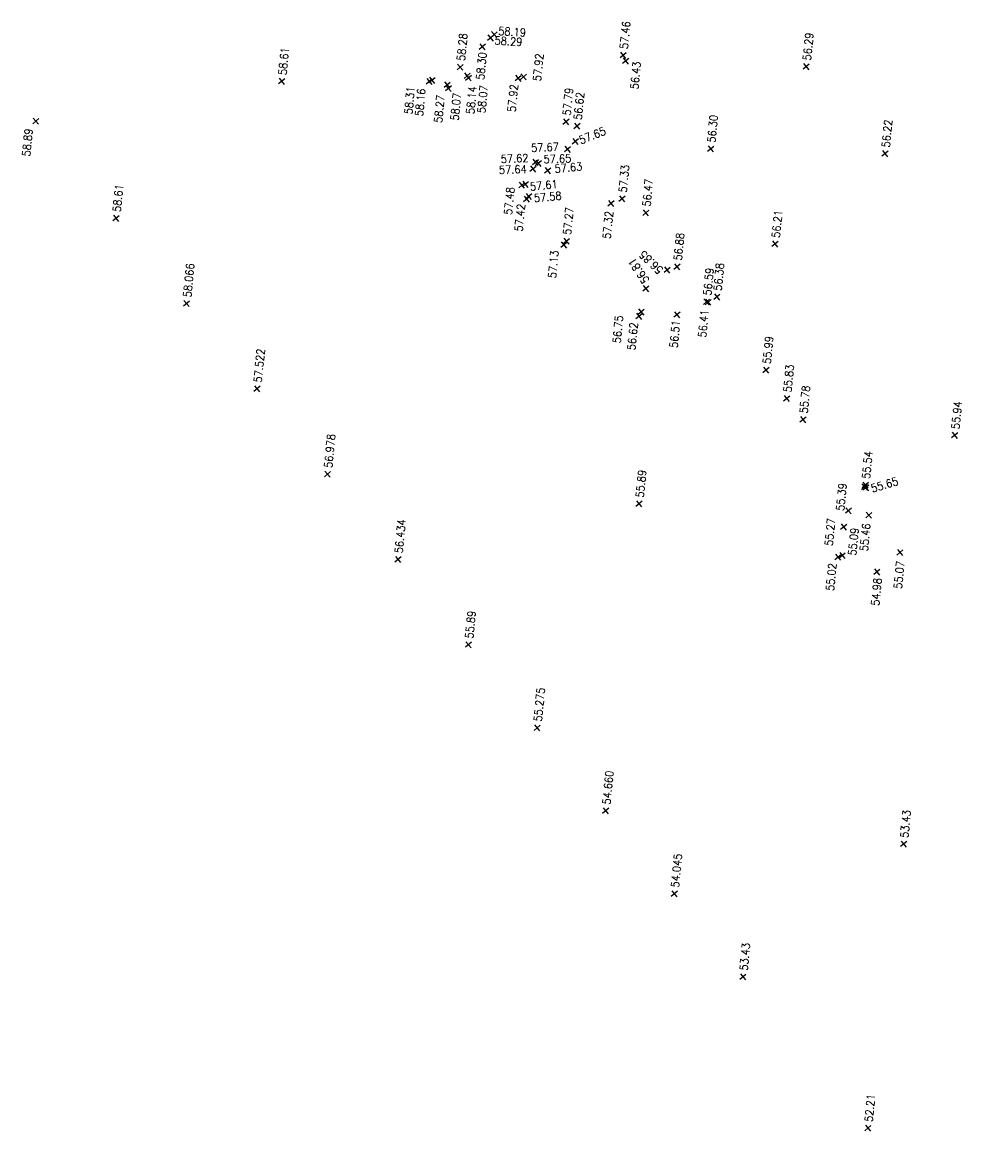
# Model space of a CAD drawing. Header units: metres. Extents: x 815 to 1022, y 915 to 1121.
# Drawn here: x 814.7 to 861.7, y 966.7 to 1022.3 of the extents above; entities that cross this region are included whole.
import ezdxf
from ezdxf.enums import TextEntityAlignment as Align

# ---------------------------------------------------------------- set-up
doc = ezdxf.new("R2010")
doc.units = ezdxf.units.M
doc.header["$LTSCALE"] = 2
doc.header["$PDMODE"] = 35
doc.header["$PDSIZE"] = 0.002
for name, color, linetype in [('__TOPO', 7, 'Continuous'), ('ASPHALT', 5, 'Continuous'), ('CURB', 5, 'Continuous'), ('ELEV', 1, 'Continuous'), ('GUTTER', 7, 'Continuous'), ('NAME', 7, 'Continuous'), ('NOTE', 2, 'Continuous'), ('SIDEWALK', 5, 'Continuous'), ('X-OVER', 7, 'Continuous')]:
    doc.layers.add(name, color=color, linetype=linetype)
doc.styles.add('ROMANS', font='ROMANS.SHX')

# ---------------------------------------------------------------- blocks, each defined once
blk = doc.blocks.new('CROSS-UNDERHILL')
at = {"color": 1}
for p, q in [((0.001, 0), (-0.001, 0)), ((0, 0.001), (0, -0.001))]:
    blk.add_line(p, q, dxfattribs=at)
blk = doc.blocks.new('Point-Underhill')
at = {"lineweight": 0}
blk.add_point((0, 0), dxfattribs=at)
at = {"layer": '__TOPO'}
blk.add_point((0, 0), dxfattribs=at)
at = {"lineweight": 0}
blk.add_blockref('CROSS-UNDERHILL', (0, 0), dxfattribs=at)
at = {"layer": 'ELEV', "lineweight": 0, "style": 'ROMANS', "width": 0.9}
for tag, p in [('ELEV2', (-0.00106, 0.00325)), ('ELEV', (0.00114, 0.00112))]:
    blk.add_attdef(tag, text='', height=0.002, rotation=45, dxfattribs=at).set_placement(p, align=Align.MIDDLE_LEFT)
at = {"layer": 'NAME', "lineweight": 0, "style": 'ROMANS', "width": 0.9}
blk.add_attdef('NAME', text='', height=0.002, dxfattribs=at).set_placement((-0.00267, 0.00004), align=Align.MIDDLE_RIGHT)
at = {"layer": 'NOTE', "lineweight": 0, "style": 'ROMANS', "width": 0.9}
for tag, p in [('NOTE', (-0.00047, -0.00269)), ('NOTE2', (-0.00047, -0.00595))]:
    blk.add_attdef(tag, text='', height=0.002, dxfattribs=at).set_placement(p, align=Align.TOP_CENTER)

msp = doc.modelspace()

# ---------------------------------------------------------------- block references
at = {"layer": 'ASPHALT'}
ref = msp.add_blockref('Point-Underhill', (838.332, 1021.647, 58.19), dxfattribs=dict(at, xscale=200, yscale=200, zscale=0.8000000000000007, rotation=39.54500000000004))
ref.add_attrib('ELEV', '58.19', dxfattribs={"layer": 'ELEV', "lineweight": 0, "height": 0.4, "rotation": 356.2421, "style": 'ROMANS', "width": 0.9}).set_placement((838.537, 1021.829), align=Align.MIDDLE_LEFT)
ref = msp.add_blockref('Point-Underhill', (844.778, 1020.607, 57.46), dxfattribs=dict(at, xscale=200.0000000000001, yscale=200.0000000000001, zscale=0.8000000000000007, rotation=39.54500000000002))
ref.add_attrib('ELEV', '57.46', dxfattribs={"layer": 'ELEV', "lineweight": 0, "height": 0.4, "rotation": 84.545, "style": 'ROMANS', "width": 0.9}).set_placement((844.811, 1020.925), align=Align.MIDDLE_LEFT)
ref = msp.add_blockref('Point-Underhill', (836.632, 1020.012, 58.28), dxfattribs=dict(at, xscale=200, yscale=200, zscale=0.8000000000000007, rotation=39.54500000000004))
ref.add_attrib('ELEV', '58.28', dxfattribs={"layer": 'ELEV', "lineweight": 0, "height": 0.4, "rotation": 84.545, "style": 'ROMANS', "width": 0.9}).set_placement((836.664, 1020.33), align=Align.MIDDLE_LEFT)
ref = msp.add_blockref('Point-Underhill', (838.15, 1021.474, 58.29), dxfattribs=dict(at, xscale=200.0000000000001, yscale=200.0000000000001, zscale=0.8000000000000007, rotation=39.54500000000002))
ref.add_attrib('ELEV', '58.29', dxfattribs={"layer": 'ELEV', "lineweight": 0, "height": 0.4, "rotation": 356.2421, "style": 'ROMANS', "width": 0.9}).set_placement((838.355, 1021.354), align=Align.MIDDLE_LEFT)
ref = msp.add_blockref('Point-Underhill', (853.929, 1020.036, 56.29), dxfattribs=dict(at, xscale=200, yscale=200, zscale=0.8000000000000007, rotation=39.54500000000004))
ref.add_attrib('ELEV', '56.29', dxfattribs={"layer": 'ELEV', "lineweight": 0, "height": 0.4, "rotation": 84.545, "style": 'ROMANS', "width": 0.9}).set_placement((853.962, 1020.354), align=Align.MIDDLE_LEFT)
ref = msp.add_blockref('Point-Underhill', (827.71, 1019.306, 58.61), dxfattribs=dict(at, xscale=200.0000000000001, yscale=200.0000000000001, zscale=0.8000000000000007, rotation=39.54500000000002))
ref.add_attrib('ELEV', '58.61', dxfattribs={"layer": 'ELEV', "lineweight": 0, "height": 0.4, "rotation": 84.545, "style": 'ROMANS', "width": 0.9}).set_placement((827.743, 1019.624), align=Align.MIDDLE_LEFT)
ref = msp.add_blockref('Point-Underhill', (837.744, 1021.031, 58.3), dxfattribs=dict(at, xscale=200.0000000000001, yscale=200.0000000000001, zscale=0.8000000000000007, rotation=39.54500000000002))
ref.add_attrib('ELEV', '58.30', dxfattribs={"layer": 'ELEV', "lineweight": 0, "height": 0.4, "rotation": 84.545, "style": 'ROMANS', "width": 0.9}).set_placement((837.625, 1019.376), align=Align.MIDDLE_LEFT)
ref = msp.add_blockref('Point-Underhill', (839.796, 1019.531, 57.92), dxfattribs=dict(at, xscale=200.0000000000001, yscale=200.0000000000001, zscale=0.8000000000000007, rotation=39.54500000000002))
ref.add_attrib('ELEV', '57.92', dxfattribs={"layer": 'ELEV', "lineweight": 0, "height": 0.4, "rotation": 84.545, "style": 'ROMANS', "width": 0.9}).set_placement((840.468, 1019.313), align=Align.MIDDLE_LEFT)
ref = msp.add_blockref('Point-Underhill', (844.908, 1020.322, 56.43), dxfattribs=dict(at, xscale=200, yscale=200, zscale=0.8000000000000007, rotation=39.54500000000004))
ref.add_attrib('ELEV', '56.43', dxfattribs={"layer": 'ELEV', "lineweight": 0, "height": 0.4, "rotation": 84.545, "style": 'ROMANS', "width": 0.9}).set_placement((845.334, 1018.911), align=Align.MIDDLE_LEFT)
ref = msp.add_blockref('Point-Underhill', (836.979, 1019.58, 58.14), dxfattribs=dict(at, xscale=200.0000000000001, yscale=200.0000000000001, zscale=0.8000000000000007, rotation=39.54500000000002))
ref.add_attrib('ELEV', '58.14', dxfattribs={"layer": 'ELEV', "lineweight": 0, "height": 0.4, "rotation": 84.545, "style": 'ROMANS', "width": 0.9}).set_placement((837.131, 1017.674), align=Align.MIDDLE_LEFT)
ref = msp.add_blockref('Point-Underhill', (839.533, 1019.459, 57.92), dxfattribs=dict(at, xscale=200.0000000000001, yscale=200.0000000000001, zscale=0.8000000000000007, rotation=39.54500000000002))
ref.add_attrib('ELEV', '57.92', dxfattribs={"layer": 'ELEV', "lineweight": 0, "height": 0.4, "rotation": 84.545, "style": 'ROMANS', "width": 0.9}).set_placement((839.198, 1017.776), align=Align.MIDDLE_LEFT)
ref = msp.add_blockref('Point-Underhill', (841.921, 1017.282, 57.79), dxfattribs=dict(at, xscale=200, yscale=200, zscale=0.8000000000000007, rotation=39.54500000000004))
ref.add_attrib('ELEV', '57.79', dxfattribs={"layer": 'ELEV', "lineweight": 0, "height": 0.4, "rotation": 84.545, "style": 'ROMANS', "width": 0.9}).set_placement((841.954, 1017.6), align=Align.MIDDLE_LEFT)
ref = msp.add_blockref('Point-Underhill', (842.475, 1017.064, 56.62), dxfattribs=dict(at, xscale=200, yscale=200, zscale=0.8000000000000007, rotation=39.54500000000004))
ref.add_attrib('ELEV', '56.62', dxfattribs={"layer": 'ELEV', "lineweight": 0, "height": 0.4, "rotation": 84.545, "style": 'ROMANS', "width": 0.9}).set_placement((842.507, 1017.382), align=Align.MIDDLE_LEFT)
ref = msp.add_blockref('Point-Underhill', (849.153, 1015.927, 56.3), dxfattribs=dict(at, xscale=200, yscale=200, zscale=0.8000000000000007, rotation=39.54500000000004))
ref.add_attrib('ELEV', '56.30', dxfattribs={"layer": 'ELEV', "lineweight": 0, "height": 0.4, "rotation": 84.545, "style": 'ROMANS', "width": 0.9}).set_placement((849.185, 1016.245), align=Align.MIDDLE_LEFT)
ref = msp.add_blockref('Point-Underhill', (842.385, 1016.298, 57.65), dxfattribs=dict(at, xscale=200, yscale=200, zscale=0.8000000000000007, rotation=39.54500000000004))
ref.add_attrib('ELEV', '57.65', dxfattribs={"layer": 'ELEV', "lineweight": 0, "height": 0.4, "rotation": 21.7043, "style": 'ROMANS', "width": 0.9}).set_placement((842.596, 1016.342), align=Align.MIDDLE_LEFT)
ref = msp.add_blockref('Point-Underhill', (857.874, 1015.687, 56.22), dxfattribs=dict(at, xscale=200.0000000000001, yscale=200.0000000000001, zscale=0.8000000000000007, rotation=39.54500000000002))
ref.add_attrib('ELEV', '56.22', dxfattribs={"layer": 'ELEV', "lineweight": 0, "height": 0.4, "rotation": 84.545, "style": 'ROMANS', "width": 0.9}).set_placement((857.906, 1016.005), align=Align.MIDDLE_LEFT)
ref = msp.add_blockref('Point-Underhill', (841.996, 1015.906, 57.67), dxfattribs=dict(at, xscale=200, yscale=200, zscale=0.8000000000000007, rotation=39.54500000000004))
ref.add_attrib('ELEV', '57.67', dxfattribs={"layer": 'ELEV', "lineweight": 0, "height": 0.4, "rotation": 2.3939, "style": 'ROMANS', "width": 0.9}).set_placement((840.176, 1015.977), align=Align.MIDDLE_LEFT)
ref = msp.add_blockref('Point-Underhill', (841.008, 1014.839, 57.63), dxfattribs=dict(at, xscale=200.0000000000001, yscale=200.0000000000001, zscale=0.8000000000000007, rotation=39.54500000000002))
ref.add_attrib('ELEV', '57.63', dxfattribs={"layer": 'ELEV', "lineweight": 0, "height": 0.4, "rotation": 5.5341, "style": 'ROMANS', "width": 0.9}).set_placement((841.35, 1014.927), align=Align.MIDDLE_LEFT)
ref = msp.add_blockref('Point-Underhill', (844.724, 1013.431, 57.33), dxfattribs=dict(at, xscale=200.0000000000001, yscale=200.0000000000001, zscale=0.8000000000000007, rotation=39.54500000000002))
ref.add_attrib('ELEV', '57.33', dxfattribs={"layer": 'ELEV', "lineweight": 0, "height": 0.4, "rotation": 84.545, "style": 'ROMANS', "width": 0.9}).set_placement((844.756, 1013.749), align=Align.MIDDLE_LEFT)
ref = msp.add_blockref('Point-Underhill', (845.91, 1012.729, 56.47), dxfattribs=dict(at, xscale=200, yscale=200, zscale=0.8000000000000007, rotation=39.54500000000004))
ref.add_attrib('ELEV', '56.47', dxfattribs={"layer": 'ELEV', "lineweight": 0, "height": 0.4, "rotation": 84.545, "style": 'ROMANS', "width": 0.9}).set_placement((845.943, 1013.047), align=Align.MIDDLE_LEFT)
ref = msp.add_blockref('Point-Underhill', (819.426, 1012.46, 58.61), dxfattribs=dict(at, xscale=200.0000000000001, yscale=200.0000000000001, zscale=0.8000000000000007, rotation=39.54500000000002))
ref.add_attrib('ELEV', '58.61', dxfattribs={"layer": 'ELEV', "lineweight": 0, "height": 0.4, "rotation": 84.545, "style": 'ROMANS', "width": 0.9}).set_placement((819.458, 1012.778), align=Align.MIDDLE_LEFT)
ref = msp.add_blockref('Point-Underhill', (844.175, 1013.197, 57.32), dxfattribs=dict(at, xscale=200, yscale=200, zscale=0.8000000000000007, rotation=39.54500000000004))
ref.add_attrib('ELEV', '57.32', dxfattribs={"layer": 'ELEV', "lineweight": 0, "height": 0.4, "rotation": 84.545, "style": 'ROMANS', "width": 0.9}).set_placement((843.951, 1011.433), align=Align.MIDDLE_LEFT)
ref = msp.add_blockref('Point-Underhill', (852.375, 1011.169, 56.21), dxfattribs=dict(at, xscale=200.0000000000001, yscale=200.0000000000001, zscale=0.8000000000000007, rotation=39.54500000000002))
ref.add_attrib('ELEV', '56.21', dxfattribs={"layer": 'ELEV', "lineweight": 0, "height": 0.4, "rotation": 84.545, "style": 'ROMANS', "width": 0.9}).set_placement((852.408, 1011.487), align=Align.MIDDLE_LEFT)
ref = msp.add_blockref('Point-Underhill', (847.474, 1010.03, 56.88), dxfattribs=dict(at, xscale=200.0000000000001, yscale=200.0000000000001, zscale=0.8000000000000007, rotation=39.54500000000002))
ref.add_attrib('ELEV', '56.88', dxfattribs={"layer": 'ELEV', "lineweight": 0, "height": 0.4, "rotation": 84.545, "style": 'ROMANS', "width": 0.9}).set_placement((847.507, 1010.348), align=Align.MIDDLE_LEFT)
ref = msp.add_blockref('Point-Underhill', (846.977, 1009.871, 56.85), dxfattribs=dict(at, xscale=200.0000000000001, yscale=200.0000000000001, zscale=0.8000000000000007, rotation=39.54500000000002))
ref.add_attrib('ELEV', '56.85', dxfattribs={"layer": 'ELEV', "lineweight": 0, "height": 0.4, "rotation": 136.1551, "style": 'ROMANS', "width": 0.9}).set_placement((846.677, 1009.776), align=Align.MIDDLE_LEFT)
ref = msp.add_blockref('Point-Underhill', (822.95, 1008.195, 58.066), dxfattribs=dict(at, xscale=200.0000000000001, yscale=200.0000000000001, zscale=0.8000000000000007, rotation=39.54500000000002))
ref.add_attrib('ELEV', '58.066', dxfattribs={"layer": 'ELEV', "lineweight": 0, "height": 0.4, "rotation": 84.545, "style": 'ROMANS', "width": 0.9}).set_placement((822.983, 1008.513, -0.544), align=Align.MIDDLE_LEFT)
ref = msp.add_blockref('Point-Underhill', (849.467, 1008.521, 56.38), dxfattribs=dict(at, xscale=200.0000000000001, yscale=200.0000000000001, zscale=0.8000000000000007, rotation=39.54500000000002))
ref.add_attrib('ELEV', '56.38', dxfattribs={"layer": 'ELEV', "lineweight": 0, "height": 0.4, "rotation": 84.545, "style": 'ROMANS', "width": 0.9}).set_placement((849.5, 1008.839), align=Align.MIDDLE_LEFT)
ref = msp.add_blockref('Point-Underhill', (851.922, 1004.864, 55.99), dxfattribs=dict(at, xscale=200.0000000000001, yscale=200.0000000000001, zscale=0.8000000000000007, rotation=39.54500000000002))
ref.add_attrib('ELEV', '55.99', dxfattribs={"layer": 'ELEV', "lineweight": 0, "height": 0.4, "rotation": 84.545, "style": 'ROMANS', "width": 0.9}).set_placement((851.955, 1005.182), align=Align.MIDDLE_LEFT)
ref = msp.add_blockref('Point-Underhill', (826.474, 1003.93, 57.522), dxfattribs=dict(at, xscale=200.0000000000001, yscale=200.0000000000001, zscale=0.8000000000000007, rotation=39.54500000000002))
ref.add_attrib('ELEV', '57.522', dxfattribs={"layer": 'ELEV', "lineweight": 0, "height": 0.4, "rotation": 84.545, "style": 'ROMANS', "width": 0.9}).set_placement((826.507, 1004.249, -1.088), align=Align.MIDDLE_LEFT)
ref = msp.add_blockref('Point-Underhill', (852.957, 1003.445, 55.83), dxfattribs=dict(at, xscale=200, yscale=200, zscale=0.8000000000000007, rotation=39.54500000000004))
ref.add_attrib('ELEV', '55.83', dxfattribs={"layer": 'ELEV', "lineweight": 0, "height": 0.4, "rotation": 84.545, "style": 'ROMANS', "width": 0.9}).set_placement((852.989, 1003.763), align=Align.MIDDLE_LEFT)
ref = msp.add_blockref('Point-Underhill', (853.767, 1002.393, 55.78), dxfattribs=dict(at, xscale=200.0000000000001, yscale=200.0000000000001, zscale=0.8000000000000007, rotation=39.54500000000002))
ref.add_attrib('ELEV', '55.78', dxfattribs={"layer": 'ELEV', "lineweight": 0, "height": 0.4, "rotation": 84.545, "style": 'ROMANS', "width": 0.9}).set_placement((853.8, 1002.711), align=Align.MIDDLE_LEFT)
ref = msp.add_blockref('Point-Underhill', (861.355, 1001.606, 55.94), dxfattribs=dict(at, xscale=200.0000000000001, yscale=200.0000000000001, zscale=0.8000000000000007, rotation=39.54500000000002))
ref.add_attrib('ELEV', '55.94', dxfattribs={"layer": 'ELEV', "lineweight": 0, "height": 0.4, "rotation": 84.545, "style": 'ROMANS', "width": 0.9}).set_placement((861.387, 1001.924), align=Align.MIDDLE_LEFT)
ref = msp.add_blockref('Point-Underhill', (829.999, 999.666, 56.978), dxfattribs=dict(at, xscale=200.0000000000001, yscale=200.0000000000001, zscale=0.8000000000000007, rotation=39.54500000000002))
ref.add_attrib('ELEV', '56.978', dxfattribs={"layer": 'ELEV', "lineweight": 0, "height": 0.4, "rotation": 84.545, "style": 'ROMANS', "width": 0.9}).set_placement((830.031, 999.984, -1.632), align=Align.MIDDLE_LEFT)
ref = msp.add_blockref('Point-Underhill', (856.887, 999.115, 55.54), dxfattribs=dict(at, xscale=200.0000000000001, yscale=200.0000000000001, zscale=0.8000000000000007, rotation=39.54500000000002))
ref.add_attrib('ELEV', '55.54', dxfattribs={"layer": 'ELEV', "lineweight": 0, "height": 0.4, "rotation": 84.545, "style": 'ROMANS', "width": 0.9}).set_placement((856.919, 999.433), align=Align.MIDDLE_LEFT)
ref = msp.add_blockref('Point-Underhill', (845.573, 998.181, 55.89), dxfattribs=dict(at, xscale=200.0000000000001, yscale=200.0000000000001, zscale=0.8000000000000007, rotation=39.54500000000002))
ref.add_attrib('ELEV', '55.89', dxfattribs={"layer": 'ELEV', "lineweight": 0, "height": 0.4, "rotation": 84.545, "style": 'ROMANS', "width": 0.9}).set_placement((845.606, 998.499), align=Align.MIDDLE_LEFT)
ref = msp.add_blockref('Point-Underhill', (833.523, 995.401, 56.434), dxfattribs=dict(at, xscale=200.0000000000001, yscale=200.0000000000001, zscale=0.8000000000000007, rotation=39.54500000000002))
ref.add_attrib('ELEV', '56.434', dxfattribs={"layer": 'ELEV', "lineweight": 0, "height": 0.4, "rotation": 84.545, "style": 'ROMANS', "width": 0.9}).set_placement((833.555, 995.719, -2.176), align=Align.MIDDLE_LEFT)
ref = msp.add_blockref('Point-Underhill', (837.047, 991.136, 55.89), dxfattribs=dict(at, xscale=200.0000000000001, yscale=200.0000000000001, zscale=0.8000000000000007, rotation=39.54500000000002))
ref.add_attrib('ELEV', '55.89', dxfattribs={"layer": 'ELEV', "lineweight": 0, "height": 0.4, "rotation": 84.545, "style": 'ROMANS', "width": 0.9}).set_placement((837.08, 991.454), align=Align.MIDDLE_LEFT)
ref = msp.add_blockref('Point-Underhill', (840.477, 986.985, 55.275), dxfattribs=dict(at, xscale=200, yscale=200, zscale=0.8000000000000007, rotation=39.54500000000002))
ref.add_attrib('ELEV', '55.275', dxfattribs={"layer": 'ELEV', "lineweight": 0, "height": 0.4, "rotation": 84.545, "style": 'ROMANS', "width": 0.9}).set_placement((840.51, 987.303, -0.615), align=Align.MIDDLE_LEFT)
ref = msp.add_blockref('Point-Underhill', (843.907, 982.834, 54.66), dxfattribs=dict(at, xscale=200, yscale=200, zscale=0.8000000000000007, rotation=39.54500000000002))
ref.add_attrib('ELEV', '54.660', dxfattribs={"layer": 'ELEV', "lineweight": 0, "height": 0.4, "rotation": 84.545, "style": 'ROMANS', "width": 0.9}).set_placement((843.94, 983.152, -1.23), align=Align.MIDDLE_LEFT)
ref = msp.add_blockref('Point-Underhill', (858.8, 981.171, 53.43), dxfattribs=dict(at, xscale=200.0000000000001, yscale=200.0000000000001, zscale=0.8000000000000007, rotation=39.54500000000002))
ref.add_attrib('ELEV', '53.43', dxfattribs={"layer": 'ELEV', "lineweight": 0, "height": 0.4, "rotation": 84.545, "style": 'ROMANS', "width": 0.9}).set_placement((858.832, 981.489), align=Align.MIDDLE_LEFT)
ref = msp.add_blockref('Point-Underhill', (847.337, 978.684, 54.045), dxfattribs=dict(at, xscale=200, yscale=200, zscale=0.8000000000000007, rotation=39.54500000000002))
ref.add_attrib('ELEV', '54.045', dxfattribs={"layer": 'ELEV', "lineweight": 0, "height": 0.4, "rotation": 84.545, "style": 'ROMANS', "width": 0.9}).set_placement((847.369, 979.002, -1.845), align=Align.MIDDLE_LEFT)
ref = msp.add_blockref('Point-Underhill', (850.767, 974.533, 53.43), dxfattribs=dict(at, xscale=200.0000000000001, yscale=200.0000000000001, zscale=0.8000000000000007, rotation=39.54500000000002))
ref.add_attrib('ELEV', '53.43', dxfattribs={"layer": 'ELEV', "lineweight": 0, "height": 0.4, "rotation": 84.545, "style": 'ROMANS', "width": 0.9}).set_placement((850.799, 974.851), align=Align.MIDDLE_LEFT)
ref = msp.add_blockref('Point-Underhill', (857.015, 966.971, 52.21), dxfattribs=dict(at, xscale=200.0000000000001, yscale=200.0000000000001, zscale=0.8000000000000007, rotation=39.54500000000002))
ref.add_attrib('ELEV', '52.21', dxfattribs={"layer": 'ELEV', "lineweight": 0, "height": 0.4, "rotation": 84.545, "style": 'ROMANS', "width": 0.9}).set_placement((857.048, 967.289), align=Align.MIDDLE_LEFT)
at = {"layer": 'CURB'}
ref = msp.add_blockref('Point-Underhill', (835.222, 1019.359, 58.31), dxfattribs=dict(at, xscale=200.0000000000001, yscale=200.0000000000001, zscale=0.8000000000000007, rotation=39.54500000000002))
ref.add_attrib('ELEV', '58.31', dxfattribs={"layer": 'ELEV', "lineweight": 0, "height": 0.4, "rotation": 84.545, "style": 'ROMANS', "width": 0.9}).set_placement((834.035, 1017.662), align=Align.MIDDLE_LEFT)
ref = msp.add_blockref('Point-Underhill', (835.98, 1019.118, 58.27), dxfattribs=dict(at, xscale=200, yscale=200, zscale=0.8000000000000007, rotation=39.54500000000004))
ref.add_attrib('ELEV', '58.27', dxfattribs={"layer": 'ELEV', "lineweight": 0, "height": 0.4, "rotation": 84.545, "style": 'ROMANS', "width": 0.9}).set_placement((835.526, 1017.234), align=Align.MIDDLE_LEFT)
ref = msp.add_blockref('Point-Underhill', (840.541, 1015.209, 57.65), dxfattribs=dict(at, xscale=200, yscale=200, zscale=0.8000000000000007, rotation=39.54500000000004))
ref.add_attrib('ELEV', '57.65', dxfattribs={"layer": 'ELEV', "lineweight": 0, "height": 0.4, "rotation": 2.3939, "style": 'ROMANS', "width": 0.9}).set_placement((840.798, 1015.401), align=Align.MIDDLE_LEFT)
ref = msp.add_blockref('Point-Underhill', (840.276, 1014.926, 57.64), dxfattribs=dict(at, xscale=200, yscale=200, zscale=0.8000000000000007, rotation=39.54500000000004))
ref.add_attrib('ELEV', '57.64', dxfattribs={"layer": 'ELEV', "lineweight": 0, "height": 0.4, "rotation": 2.3939, "style": 'ROMANS', "width": 0.9}).set_placement((838.57, 1014.868), align=Align.MIDDLE_LEFT)
ref = msp.add_blockref('Point-Underhill', (839.888, 1014.152, 57.61), dxfattribs=dict(at, xscale=200.0000000000001, yscale=200.0000000000001, zscale=0.8000000000000007, rotation=39.54500000000002))
ref.add_attrib('ELEV', '57.61', dxfattribs={"layer": 'ELEV', "lineweight": 0, "height": 0.4, "rotation": 5.5341, "style": 'ROMANS', "width": 0.9}).set_placement((840.119, 1014.037), align=Align.MIDDLE_LEFT)
ref = msp.add_blockref('Point-Underhill', (840.052, 1013.549, 57.58), dxfattribs=dict(at, xscale=200, yscale=200, zscale=0.8000000000000007, rotation=39.54500000000004))
ref.add_attrib('ELEV', '57.58', dxfattribs={"layer": 'ELEV', "lineweight": 0, "height": 0.4, "rotation": 5.5341, "style": 'ROMANS', "width": 0.9}).set_placement((840.316, 1013.461), align=Align.MIDDLE_LEFT)
ref = msp.add_blockref('Point-Underhill', (841.94, 1011.312, 57.27), dxfattribs=dict(at, xscale=200, yscale=200, zscale=0.8000000000000007, rotation=39.54500000000004))
ref.add_attrib('ELEV', '57.27', dxfattribs={"layer": 'ELEV', "lineweight": 0, "height": 0.4, "rotation": 84.545, "style": 'ROMANS', "width": 0.9}).set_placement((841.972, 1011.631), align=Align.MIDDLE_LEFT)
ref = msp.add_blockref('Point-Underhill', (856.911, 998.987, 55.65), dxfattribs=dict(at, xscale=200, yscale=200, zscale=0.8000000000000007, rotation=39.54500000000004))
ref.add_attrib('ELEV', '55.65', dxfattribs={"layer": 'ELEV', "lineweight": 0, "height": 0.4, "rotation": 16.6765, "style": 'ROMANS', "width": 0.9}).set_placement((857.184, 998.937), align=Align.MIDDLE_LEFT)
ref = msp.add_blockref('Point-Underhill', (855.733, 995.596, 55.09), dxfattribs=dict(at, xscale=200.0000000000001, yscale=200.0000000000001, zscale=0.8000000000000007, rotation=39.54500000000002))
ref.add_attrib('ELEV', '55.09', dxfattribs={"layer": 'ELEV', "lineweight": 0, "height": 0.4, "rotation": 84.545, "style": 'ROMANS', "width": 0.9}).set_placement((856.225, 995.603), align=Align.MIDDLE_LEFT)
at = {"layer": 'GUTTER'}
ref = msp.add_blockref('Point-Underhill', (837.049, 1019.477, 58.07), dxfattribs=dict(at, xscale=200, yscale=200, zscale=0.8000000000000007, rotation=39.54500000000004))
ref.add_attrib('ELEV', '58.07', dxfattribs={"layer": 'ELEV', "lineweight": 0, "height": 0.4, "rotation": 84.545, "style": 'ROMANS', "width": 0.9}).set_placement((837.686, 1017.721), align=Align.MIDDLE_LEFT)
ref = msp.add_blockref('Point-Underhill', (835.085, 1019.294, 58.16), dxfattribs=dict(at, xscale=200, yscale=200, zscale=0.8000000000000007, rotation=39.54500000000004))
ref.add_attrib('ELEV', '58.16', dxfattribs={"layer": 'ELEV', "lineweight": 0, "height": 0.4, "rotation": 84.545, "style": 'ROMANS', "width": 0.9}).set_placement((834.568, 1017.561), align=Align.MIDDLE_LEFT)
ref = msp.add_blockref('Point-Underhill', (836.049, 1018.95, 58.07), dxfattribs=dict(at, xscale=200, yscale=200, zscale=0.8000000000000007, rotation=39.54500000000004))
ref.add_attrib('ELEV', '58.07', dxfattribs={"layer": 'ELEV', "lineweight": 0, "height": 0.4, "rotation": 84.545, "style": 'ROMANS', "width": 0.9}).set_placement((836.348, 1017.343), align=Align.MIDDLE_LEFT)
ref = msp.add_blockref('Point-Underhill', (815.417, 1017.312, 58.89), dxfattribs=dict(at, xscale=200, yscale=200, zscale=0.8000000000000007, rotation=39.54500000000004))
ref.add_attrib('ELEV', '58.89', dxfattribs={"layer": 'ELEV', "lineweight": 0, "height": 0.4, "rotation": 84.545, "style": 'ROMANS', "width": 0.9}).set_placement((814.93, 1015.558), align=Align.MIDDLE_LEFT)
ref = msp.add_blockref('Point-Underhill', (840.395, 1015.256, 57.62), dxfattribs=dict(at, xscale=200, yscale=200, zscale=0.8000000000000007, rotation=39.54500000000004))
ref.add_attrib('ELEV', '57.62', dxfattribs={"layer": 'ELEV', "lineweight": 0, "height": 0.4, "rotation": 2.3939, "style": 'ROMANS', "width": 0.9}).set_placement((838.658, 1015.419), align=Align.MIDDLE_LEFT)
ref = msp.add_blockref('Point-Underhill', (839.711, 1014.112, 57.48), dxfattribs=dict(at, xscale=200, yscale=200, zscale=0.8000000000000007, rotation=39.54500000000004))
ref.add_attrib('ELEV', '57.48', dxfattribs={"layer": 'ELEV', "lineweight": 0, "height": 0.4, "rotation": 84.545, "style": 'ROMANS', "width": 0.9}).set_placement((839.021, 1012.634), align=Align.MIDDLE_LEFT)
ref = msp.add_blockref('Point-Underhill', (839.958, 1013.414, 57.42), dxfattribs=dict(at, xscale=200.0000000000001, yscale=200.0000000000001, zscale=0.8000000000000007, rotation=39.54500000000002))
ref.add_attrib('ELEV', '57.42', dxfattribs={"layer": 'ELEV', "lineweight": 0, "height": 0.4, "rotation": 84.545, "style": 'ROMANS', "width": 0.9}).set_placement((839.548, 1011.797), align=Align.MIDDLE_LEFT)
ref = msp.add_blockref('Point-Underhill', (841.812, 1011.126, 57.13), dxfattribs=dict(at, xscale=200, yscale=200, zscale=0.8000000000000007, rotation=39.54500000000004))
ref.add_attrib('ELEV', '57.13', dxfattribs={"layer": 'ELEV', "lineweight": 0, "height": 0.4, "rotation": 84.545, "style": 'ROMANS', "width": 0.9}).set_placement((841.224, 1009.466), align=Align.MIDDLE_LEFT)
ref = msp.add_blockref('Point-Underhill', (849.026, 1008.267, 56.41), dxfattribs=dict(at, xscale=200.0000000000001, yscale=200.0000000000001, zscale=0.8000000000000007, rotation=39.54500000000002))
ref.add_attrib('ELEV', '56.41', dxfattribs={"layer": 'ELEV', "lineweight": 0, "height": 0.4, "rotation": 84.545, "style": 'ROMANS', "width": 0.9}).set_placement((848.726, 1006.504), align=Align.MIDDLE_LEFT)
ref = msp.add_blockref('Point-Underhill', (845.575, 1007.555, 56.62), dxfattribs=dict(at, xscale=200.0000000000001, yscale=200.0000000000001, zscale=0.8000000000000007, rotation=39.54500000000002))
ref.add_attrib('ELEV', '56.62', dxfattribs={"layer": 'ELEV', "lineweight": 0, "height": 0.4, "rotation": 84.545, "style": 'ROMANS', "width": 0.9}).set_placement((845.184, 1005.867), align=Align.MIDDLE_LEFT)
ref = msp.add_blockref('Point-Underhill', (847.468, 1007.635, 56.51), dxfattribs=dict(at, xscale=200, yscale=200, zscale=0.8000000000000007, rotation=39.54500000000004))
ref.add_attrib('ELEV', '56.51', dxfattribs={"layer": 'ELEV', "lineweight": 0, "height": 0.4, "rotation": 84.545, "style": 'ROMANS', "width": 0.9}).set_placement((847.296, 1005.978), align=Align.MIDDLE_LEFT)
ref = msp.add_blockref('Point-Underhill', (856.045, 997.836, 55.39), dxfattribs=dict(at, xscale=200.0000000000001, yscale=200.0000000000001, zscale=0.8000000000000007, rotation=39.54500000000002))
ref.add_attrib('ELEV', '55.39', dxfattribs={"layer": 'ELEV', "lineweight": 0, "height": 0.4, "rotation": 84.545, "style": 'ROMANS', "width": 0.9}).set_placement((855.624, 997.833), align=Align.MIDDLE_LEFT)
at = {"layer": 'GUTTER', "xscale": 200, "yscale": 200, "zscale": 0.8000000000000007, "rotation": 39.54500000000004}
msp.add_blockref('Point-Underhill', (856.846, 999.032, 55.54), dxfattribs=at)
at = {"layer": 'GUTTER'}
ref = msp.add_blockref('Point-Underhill', (855.804, 997.026, 55.27), dxfattribs=dict(at, xscale=200.0000000000001, yscale=200.0000000000001, zscale=0.8000000000000007, rotation=39.54500000000002))
ref.add_attrib('ELEV', '55.27', dxfattribs={"layer": 'ELEV', "lineweight": 0, "height": 0.4, "rotation": 84.545, "style": 'ROMANS', "width": 0.9}).set_placement((855.055, 996.083), align=Align.MIDDLE_LEFT)
ref = msp.add_blockref('Point-Underhill', (855.52, 995.514, 55.02), dxfattribs=dict(at, xscale=200.0000000000001, yscale=200.0000000000001, zscale=0.8000000000000007, rotation=39.54500000000002))
ref.add_attrib('ELEV', '55.02', dxfattribs={"layer": 'ELEV', "lineweight": 0, "height": 0.4, "rotation": 84.545, "style": 'ROMANS', "width": 0.9}).set_placement((855.114, 993.832), align=Align.MIDDLE_LEFT)
at = {"layer": 'SIDEWALK'}
ref = msp.add_blockref('Point-Underhill', (858.615, 995.748, 55.07), dxfattribs=dict(at, xscale=200.0000000000001, yscale=200.0000000000001, zscale=0.8000000000000007, rotation=39.54500000000002))
ref.add_attrib('ELEV', '55.07', dxfattribs={"layer": 'ELEV', "lineweight": 0, "height": 0.4, "rotation": 84.545, "style": 'ROMANS', "width": 0.9}).set_placement((858.51, 993.94), align=Align.MIDDLE_LEFT)
ref = msp.add_blockref('Point-Underhill', (857.466, 994.773, 54.98), dxfattribs=dict(at, xscale=200.0000000000001, yscale=200.0000000000001, zscale=0.8000000000000007, rotation=39.54500000000002))
ref.add_attrib('ELEV', '54.98', dxfattribs={"layer": 'ELEV', "lineweight": 0, "height": 0.4, "rotation": 84.545, "style": 'ROMANS', "width": 0.9}).set_placement((857.378, 993.093), align=Align.MIDDLE_LEFT)
at = {"layer": 'X-OVER'}
ref = msp.add_blockref('Point-Underhill', (845.915, 1008.937, 56.81), dxfattribs=dict(at, xscale=200, yscale=200, zscale=0.8000000000000007, rotation=39.54500000000004))
ref.add_attrib('ELEV', '56.81', dxfattribs={"layer": 'ELEV', "lineweight": 0, "height": 0.4, "rotation": 124.3835, "style": 'ROMANS', "width": 0.9}).set_placement((845.947, 1009.255), align=Align.MIDDLE_LEFT)
ref = msp.add_blockref('Point-Underhill', (848.948, 1008.28, 56.59), dxfattribs=dict(at, xscale=200.0000000000001, yscale=200.0000000000001, zscale=0.8000000000000007, rotation=39.54500000000002))
ref.add_attrib('ELEV', '56.59', dxfattribs={"layer": 'ELEV', "lineweight": 0, "height": 0.4, "rotation": 84.545, "style": 'ROMANS', "width": 0.9}).set_placement((848.981, 1008.598), align=Align.MIDDLE_LEFT)
ref = msp.add_blockref('Point-Underhill', (845.679, 1007.77, 56.75), dxfattribs=dict(at, xscale=200.0000000000001, yscale=200.0000000000001, zscale=0.8000000000000007, rotation=39.54500000000002))
ref.add_attrib('ELEV', '56.75', dxfattribs={"layer": 'ELEV', "lineweight": 0, "height": 0.4, "rotation": 84.545, "style": 'ROMANS', "width": 0.9}).set_placement((844.452, 1006.218), align=Align.MIDDLE_LEFT)
ref = msp.add_blockref('Point-Underhill', (857.064, 997.615, 55.46), dxfattribs=dict(at, xscale=200, yscale=200, zscale=0.8000000000000007, rotation=39.54500000000004))
ref.add_attrib('ELEV', '55.46', dxfattribs={"layer": 'ELEV', "lineweight": 0, "height": 0.4, "rotation": 84.545, "style": 'ROMANS', "width": 0.9}).set_placement((856.81, 995.819), align=Align.MIDDLE_LEFT)

doc.saveas('drawing.dxf')
